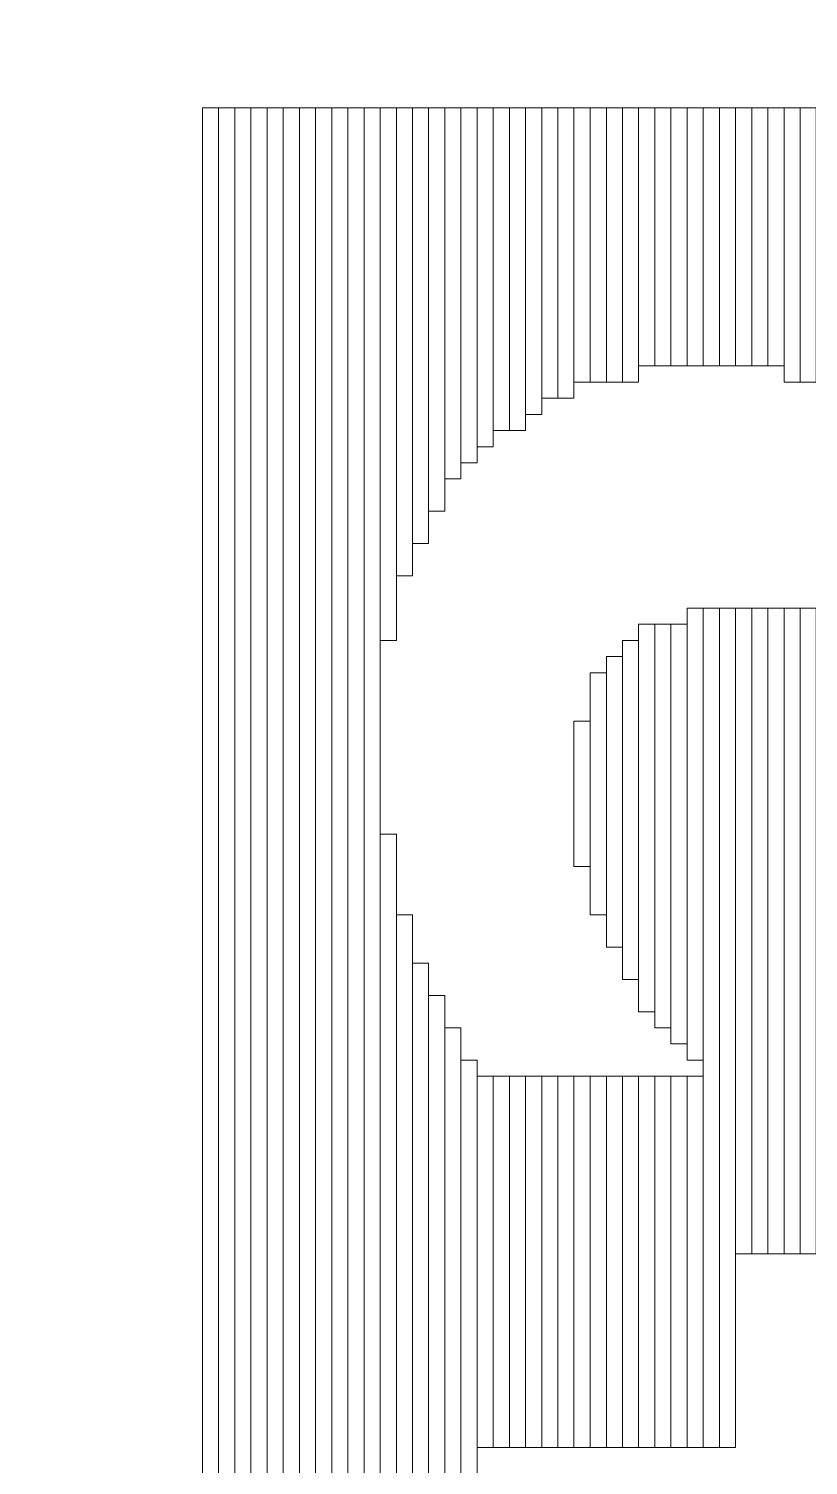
# Model space of a CAD drawing. Header units: millimetres. Extents: x -90 to 99, y -65 to 67.
# Drawn here: x -51.04 to -49.814, y -17.602 to -15.342 of the extents above; entities that cross this region are included whole.
import ezdxf

# ---------------------------------------------------------------- set-up
doc = ezdxf.new("R2010")
doc.units = ezdxf.units.MM
doc.header["$MEASUREMENT"] = 0
doc.layers.add('BG_OUTLINE', color=7, linetype='Continuous')
doc.layers.add('MA_PEN3', color=7, linetype='Continuous')

msp = doc.modelspace()

# ---------------------------------------------------------------- linework, layer by layer
at = {"layer": 'BG_OUTLINE', "color": 3, "lineweight": 9}
msp.add_open_spline([(-71.7269, -61.8795), (-71.7269, -61.8795), (-71.7343, 42.2681), (-71.7343, 42.2681), (-71.7343, 42.2681), (-71.7348, 43.0066), (-71.4419, 43.715), (-70.92, 44.2375), (-70.92, 44.2375), (-70.3982, 44.76), (-69.6866, 45.0538), (-68.9482, 45.0543), (-68.9482, 45.0543), (-68.9482, 45.0543), (75.2046, 45.0543), (75.2046, 45.0543), (75.2046, 45.0543), (76.8319, 45.0552), (78.1763, 43.7805), (78.2661, 42.1556), (78.2661, 42.1556), (78.2661, 42.1556), (78.2661, 31.2814), (78.2661, 31.2814), (78.2661, 31.2814), (78.2661, 31.2814), (72.2646, 31.2814), (72.2646, 31.2814), (72.2646, 31.2814), (72.2646, 31.2814), (72.2646, 26.9814), (72.2646, 26.9814), (72.2646, 26.9814), (72.2646, 26.9814), (78.2661, 26.9814), (78.2661, 26.9814), (78.2661, 26.9814), (78.2661, 26.9814), (78.2661, 18.6553), (78.2661, 18.6553), (78.2661, 18.6553), (78.2661, 18.6553), (72.2496, 18.6553), (72.2496, 18.6553), (72.2496, 18.6553), (72.2496, 18.6553), (72.2496, 14.3553), (72.2496, 14.3553), (72.2496, 14.3553), (72.2496, 14.3553), (78.2661, 14.3553), (78.2661, 14.3553), (78.2661, 14.3553), (78.2661, 14.3553), (78.2661, 9.255), (78.2661, 9.255), (78.2661, 9.255), (78.2661, 9.255), (72.2648, 9.255), (72.2648, 9.255), (72.2648, 9.255), (72.2648, 9.255), (72.2648, 4.955), (72.2648, 4.955), (72.2648, 4.955), (72.2648, 4.955), (78.2661, 4.955), (78.2661, 4.955), (78.2661, 4.955), (78.2661, 4.955), (78.2661, -3.3762), (78.2661, -3.3762), (78.2661, -3.3762), (78.2661, -3.3762), (72.2445, -3.3762), (72.2445, -3.3762), (72.2445, -3.3762), (72.2445, -3.3762), (72.2445, -7.6762), (72.2445, -7.6762), (72.2445, -7.6762), (72.2445, -7.6762), (78.2661, -7.6762), (78.2661, -7.6762), (78.2661, -7.6762), (78.2661, -7.6762), (78.2661, -12.7615), (78.2661, -12.7615), (78.2661, -12.7615), (78.2661, -12.7615), (72.2651, -12.7615), (72.2651, -12.7615), (72.2651, -12.7615), (72.2651, -12.7615), (72.2651, -17.0615), (72.2651, -17.0615), (72.2651, -17.0615), (72.2651, -17.0615), (78.2661, -17.0615), (78.2661, -17.0615), (78.2661, -17.0615), (78.2661, -17.0615), (78.2661, -25.4097), (78.2661, -25.4097), (78.2661, -25.4097), (78.2661, -25.4097), (72.2656, -25.4097), (72.2656, -25.4097), (72.2656, -25.4097), (72.2656, -25.4097), (72.2656, -29.7097), (72.2656, -29.7097), (72.2656, -29.7097), (72.2656, -29.7097), (78.2661, -29.7097), (78.2661, -29.7097), (78.2661, -29.7097), (78.2661, -29.7097), (78.2661, -34.793), (78.2661, -34.793), (78.2661, -34.793), (78.2661, -34.793), (72.2679, -34.793), (72.2679, -34.793), (72.2679, -34.793), (72.2679, -34.793), (72.2679, -39.0929), (72.2679, -39.0929), (72.2679, -39.0929), (72.2679, -39.0929), (78.2661, -39.0929), (78.2661, -39.0929), (78.2661, -39.0929), (78.2661, -39.0929), (78.2661, -47.4269), (78.2661, -47.4269), (78.2661, -47.4269), (78.2661, -47.4269), (72.2679, -47.4269), (72.2679, -47.4269), (72.2679, -47.4269), (72.2679, -47.4269), (72.2679, -51.7269), (72.2679, -51.7269), (72.2679, -51.7269), (72.2679, -51.7269), (78.2661, -51.7269), (78.2661, -51.7269), (78.2661, -51.7269), (78.2661, -51.7269), (78.2661, -51.8138), (78.2661, -51.8138), (78.2661, -51.8138), (78.2661, -51.8138), (78.2656, -61.8468), (78.2656, -61.8468), (78.2656, -61.8468), (78.2661, -62.6669), (77.9407, -63.4536), (77.3612, -64.0339), (77.3612, -64.0339), (76.7817, -64.6142), (75.9915, -64.9405), (75.1713, -64.941), (75.1713, -64.941), (75.1713, -64.941), (-68.6609, -64.9456), (-68.6609, -64.9456), (-68.6609, -64.9456), (-69.4735, -64.9461), (-70.2531, -64.6237), (-70.8281, -64.0495), (-70.8281, -64.0495), (-71.4031, -63.4752), (-71.7264, -62.6922), (-71.7269, -61.8795)], degree=3, knots=[0, 0, 0, 0, 0.022727, 0.022727, 0.022727, 0.022727, 0.045455, 0.045455, 0.045455, 0.045455, 0.068182, 0.068182, 0.068182, 0.068182, 0.090909, 0.090909, 0.090909, 0.090909, 0.113636, 0.113636, 0.113636, 0.113636, 0.136364, 0.136364, 0.136364, 0.136364, 0.159091, 0.159091, 0.159091, 0.159091, 0.181818, 0.181818, 0.181818, 0.181818, 0.204545, 0.204545, 0.204545, 0.204545, 0.227273, 0.227273, 0.227273, 0.227273, 0.25, 0.25, 0.25, 0.25, 0.272727, 0.272727, 0.272727, 0.272727, 0.295455, 0.295455, 0.295455, 0.295455, 0.318182, 0.318182, 0.318182, 0.318182, 0.340909, 0.340909, 0.340909, 0.340909, 0.363636, 0.363636, 0.363636, 0.363636, 0.386364, 0.386364, 0.386364, 0.386364, 0.409091, 0.409091, 0.409091, 0.409091, 0.431818, 0.431818, 0.431818, 0.431818, 0.454545, 0.454545, 0.454545, 0.454545, 0.477273, 0.477273, 0.477273, 0.477273, 0.5, 0.5, 0.5, 0.5, 0.522727, 0.522727, 0.522727, 0.522727, 0.545455, 0.545455, 0.545455, 0.545455, 0.568182, 0.568182, 0.568182, 0.568182, 0.590909, 0.590909, 0.590909, 0.590909, 0.613636, 0.613636, 0.613636, 0.613636, 0.636364, 0.636364, 0.636364, 0.636364, 0.659091, 0.659091, 0.659091, 0.659091, 0.681818, 0.681818, 0.681818, 0.681818, 0.704545, 0.704545, 0.704545, 0.704545, 0.727273, 0.727273, 0.727273, 0.727273, 0.75, 0.75, 0.75, 0.75, 0.772727, 0.772727, 0.772727, 0.772727, 0.795455, 0.795455, 0.795455, 0.795455, 0.818182, 0.818182, 0.818182, 0.818182, 0.840909, 0.840909, 0.840909, 0.840909, 0.863636, 0.863636, 0.863636, 0.863636, 0.886364, 0.886364, 0.886364, 0.886364, 0.909091, 0.909091, 0.909091, 0.909091, 0.931818, 0.931818, 0.931818, 0.931818, 0.954545, 0.954545, 0.954545, 0.954545, 0.977273, 0.977273, 0.977273, 0.977273, 1, 1, 1, 1], dxfattribs=at)
at = {"layer": 'MA_PEN3', "color": 5, "lineweight": 9}
for points in [[(-50.7411, -27.7854), (-50.7411, -27.7854), (-50.7665, -27.7854), (-50.7665, -27.7854), (-50.7665, -27.7854), (-50.7665, -27.7854), (-50.7665, -15.4664), (-50.7665, -15.4664), (-50.7665, -15.4664), (-50.7665, -15.4664), (-50.7411, -15.4664), (-50.7411, -15.4664), (-50.7411, -15.4664), (-50.7411, -15.4664), (-50.7411, -27.7854), (-50.7411, -27.7854)], [(-50.7157, -27.7854), (-50.7157, -27.7854), (-50.7411, -27.7854), (-50.7411, -27.7854), (-50.7411, -27.7854), (-50.7411, -27.7854), (-50.7411, -15.4664), (-50.7411, -15.4664), (-50.7411, -15.4664), (-50.7411, -15.4664), (-50.7157, -15.4664), (-50.7157, -15.4664), (-50.7157, -15.4664), (-50.7157, -15.4664), (-50.7157, -27.7854), (-50.7157, -27.7854)], [(-50.6903, -27.7854), (-50.6903, -27.7854), (-50.7157, -27.7854), (-50.7157, -27.7854), (-50.7157, -27.7854), (-50.7157, -27.7854), (-50.7157, -15.4664), (-50.7157, -15.4664), (-50.7157, -15.4664), (-50.7157, -15.4664), (-50.6903, -15.4664), (-50.6903, -15.4664), (-50.6903, -15.4664), (-50.6903, -15.4664), (-50.6903, -27.7854), (-50.6903, -27.7854)], [(-50.6649, -27.7854), (-50.6649, -27.7854), (-50.6903, -27.7854), (-50.6903, -27.7854), (-50.6903, -27.7854), (-50.6903, -27.7854), (-50.6903, -15.4664), (-50.6903, -15.4664), (-50.6903, -15.4664), (-50.6903, -15.4664), (-50.6649, -15.4664), (-50.6649, -15.4664), (-50.6649, -15.4664), (-50.6649, -15.4664), (-50.6649, -27.7854), (-50.6649, -27.7854)], [(-50.6395, -27.7854), (-50.6395, -27.7854), (-50.6649, -27.7854), (-50.6649, -27.7854), (-50.6649, -27.7854), (-50.6649, -27.7854), (-50.6649, -15.4664), (-50.6649, -15.4664), (-50.6649, -15.4664), (-50.6649, -15.4664), (-50.6395, -15.4664), (-50.6395, -15.4664), (-50.6395, -15.4664), (-50.6395, -15.4664), (-50.6395, -27.7854), (-50.6395, -27.7854)], [(-50.6141, -27.7854), (-50.6141, -27.7854), (-50.6395, -27.7854), (-50.6395, -27.7854), (-50.6395, -27.7854), (-50.6395, -27.7854), (-50.6395, -15.4664), (-50.6395, -15.4664), (-50.6395, -15.4664), (-50.6395, -15.4664), (-50.6141, -15.4664), (-50.6141, -15.4664), (-50.6141, -15.4664), (-50.6141, -15.4664), (-50.6141, -27.7854), (-50.6141, -27.7854)], [(-50.5887, -27.7854), (-50.5887, -27.7854), (-50.6141, -27.7854), (-50.6141, -27.7854), (-50.6141, -27.7854), (-50.6141, -27.7854), (-50.6141, -15.4664), (-50.6141, -15.4664), (-50.6141, -15.4664), (-50.6141, -15.4664), (-50.5887, -15.4664), (-50.5887, -15.4664), (-50.5887, -15.4664), (-50.5887, -15.4664), (-50.5887, -27.7854), (-50.5887, -27.7854)], [(-50.5633, -27.7854), (-50.5633, -27.7854), (-50.5887, -27.7854), (-50.5887, -27.7854), (-50.5887, -27.7854), (-50.5887, -27.7854), (-50.5887, -15.4664), (-50.5887, -15.4664), (-50.5887, -15.4664), (-50.5887, -15.4664), (-50.5633, -15.4664), (-50.5633, -15.4664), (-50.5633, -15.4664), (-50.5633, -15.4664), (-50.5633, -27.7854), (-50.5633, -27.7854)], [(-50.5379, -24.712), (-50.5379, -24.712), (-50.5633, -24.712), (-50.5633, -24.712), (-50.5633, -24.712), (-50.5633, -24.712), (-50.5633, -15.4664), (-50.5633, -15.4664), (-50.5633, -15.4664), (-50.5633, -15.4664), (-50.5379, -15.4664), (-50.5379, -15.4664), (-50.5379, -15.4664), (-50.5379, -15.4664), (-50.5379, -24.712), (-50.5379, -24.712)], [(-50.5125, -24.712), (-50.5125, -24.712), (-50.5379, -24.712), (-50.5379, -24.712), (-50.5379, -24.712), (-50.5379, -24.712), (-50.5379, -15.4664), (-50.5379, -15.4664), (-50.5379, -15.4664), (-50.5379, -15.4664), (-50.5125, -15.4664), (-50.5125, -15.4664), (-50.5125, -15.4664), (-50.5125, -15.4664), (-50.5125, -24.712), (-50.5125, -24.712)], [(-50.4871, -24.712), (-50.4871, -24.712), (-50.5125, -24.712), (-50.5125, -24.712), (-50.5125, -24.712), (-50.5125, -24.712), (-50.5125, -15.4664), (-50.5125, -15.4664), (-50.5125, -15.4664), (-50.5125, -15.4664), (-50.4871, -15.4664), (-50.4871, -15.4664), (-50.4871, -15.4664), (-50.4871, -15.4664), (-50.4871, -24.712), (-50.4871, -24.712)], [(-50.4617, -16.3046), (-50.4617, -16.3046), (-50.4871, -16.3046), (-50.4871, -16.3046), (-50.4871, -16.3046), (-50.4871, -16.3046), (-50.4871, -15.4664), (-50.4871, -15.4664), (-50.4871, -15.4664), (-50.4871, -15.4664), (-50.4617, -15.4664), (-50.4617, -15.4664), (-50.4617, -15.4664), (-50.4617, -15.4664), (-50.4617, -16.3046), (-50.4617, -16.3046)], [(-50.4363, -16.203), (-50.4363, -16.203), (-50.4617, -16.203), (-50.4617, -16.203), (-50.4617, -16.203), (-50.4617, -16.203), (-50.4617, -15.4664), (-50.4617, -15.4664), (-50.4617, -15.4664), (-50.4617, -15.4664), (-50.4363, -15.4664), (-50.4363, -15.4664), (-50.4363, -15.4664), (-50.4363, -15.4664), (-50.4363, -16.203), (-50.4363, -16.203)], [(-50.4109, -16.1522), (-50.4109, -16.1522), (-50.4363, -16.1522), (-50.4363, -16.1522), (-50.4363, -16.1522), (-50.4363, -16.1522), (-50.4363, -15.4664), (-50.4363, -15.4664), (-50.4363, -15.4664), (-50.4363, -15.4664), (-50.4109, -15.4664), (-50.4109, -15.4664), (-50.4109, -15.4664), (-50.4109, -15.4664), (-50.4109, -16.1522), (-50.4109, -16.1522)], [(-50.3855, -16.1014), (-50.3855, -16.1014), (-50.4109, -16.1014), (-50.4109, -16.1014), (-50.4109, -16.1014), (-50.4109, -16.1014), (-50.4109, -15.4664), (-50.4109, -15.4664), (-50.4109, -15.4664), (-50.4109, -15.4664), (-50.3855, -15.4664), (-50.3855, -15.4664), (-50.3855, -15.4664), (-50.3855, -15.4664), (-50.3855, -16.1014), (-50.3855, -16.1014)], [(-50.3601, -16.0506), (-50.3601, -16.0506), (-50.3855, -16.0506), (-50.3855, -16.0506), (-50.3855, -16.0506), (-50.3855, -16.0506), (-50.3855, -15.4664), (-50.3855, -15.4664), (-50.3855, -15.4664), (-50.3855, -15.4664), (-50.3601, -15.4664), (-50.3601, -15.4664), (-50.3601, -15.4664), (-50.3601, -15.4664), (-50.3601, -16.0506), (-50.3601, -16.0506)], [(-50.3347, -16.0252), (-50.3347, -16.0252), (-50.3601, -16.0252), (-50.3601, -16.0252), (-50.3601, -16.0252), (-50.3601, -16.0252), (-50.3601, -15.4664), (-50.3601, -15.4664), (-50.3601, -15.4664), (-50.3601, -15.4664), (-50.3347, -15.4664), (-50.3347, -15.4664), (-50.3347, -15.4664), (-50.3347, -15.4664), (-50.3347, -16.0252), (-50.3347, -16.0252)], [(-50.3093, -15.9998), (-50.3093, -15.9998), (-50.3347, -15.9998), (-50.3347, -15.9998), (-50.3347, -15.9998), (-50.3347, -15.9998), (-50.3347, -15.4664), (-50.3347, -15.4664), (-50.3347, -15.4664), (-50.3347, -15.4664), (-50.3093, -15.4664), (-50.3093, -15.4664), (-50.3093, -15.4664), (-50.3093, -15.4664), (-50.3093, -15.9998), (-50.3093, -15.9998)], [(-50.2839, -15.9744), (-50.2839, -15.9744), (-50.3093, -15.9744), (-50.3093, -15.9744), (-50.3093, -15.9744), (-50.3093, -15.9744), (-50.3093, -15.4664), (-50.3093, -15.4664), (-50.3093, -15.4664), (-50.3093, -15.4664), (-50.2839, -15.4664), (-50.2839, -15.4664), (-50.2839, -15.4664), (-50.2839, -15.4664), (-50.2839, -15.9744), (-50.2839, -15.9744)], [(-50.2586, -15.9744), (-50.2586, -15.9744), (-50.2839, -15.9744), (-50.2839, -15.9744), (-50.2839, -15.9744), (-50.2839, -15.9744), (-50.2839, -15.4664), (-50.2839, -15.4664), (-50.2839, -15.4664), (-50.2839, -15.4664), (-50.2586, -15.4664), (-50.2586, -15.4664), (-50.2586, -15.4664), (-50.2586, -15.4664), (-50.2586, -15.9744), (-50.2586, -15.9744)], [(-50.2331, -15.949), (-50.2331, -15.949), (-50.2586, -15.949), (-50.2586, -15.949), (-50.2586, -15.949), (-50.2586, -15.949), (-50.2586, -15.4664), (-50.2586, -15.4664), (-50.2586, -15.4664), (-50.2586, -15.4664), (-50.2331, -15.4664), (-50.2331, -15.4664), (-50.2331, -15.4664), (-50.2331, -15.4664), (-50.2331, -15.949), (-50.2331, -15.949)], [(-50.2077, -15.9236), (-50.2077, -15.9236), (-50.2331, -15.9236), (-50.2331, -15.9236), (-50.2331, -15.9236), (-50.2331, -15.9236), (-50.2331, -15.4664), (-50.2331, -15.4664), (-50.2331, -15.4664), (-50.2331, -15.4664), (-50.2077, -15.4664), (-50.2077, -15.4664), (-50.2077, -15.4664), (-50.2077, -15.4664), (-50.2077, -15.9236), (-50.2077, -15.9236)], [(-50.1824, -15.9236), (-50.1824, -15.9236), (-50.2077, -15.9236), (-50.2077, -15.9236), (-50.2077, -15.9236), (-50.2077, -15.9236), (-50.2077, -15.4664), (-50.2077, -15.4664), (-50.2077, -15.4664), (-50.2077, -15.4664), (-50.1824, -15.4664), (-50.1824, -15.4664), (-50.1824, -15.4664), (-50.1824, -15.4664), (-50.1824, -15.9236), (-50.1824, -15.9236)], [(-50.1569, -15.8982), (-50.1569, -15.8982), (-50.1824, -15.8982), (-50.1824, -15.8982), (-50.1824, -15.8982), (-50.1824, -15.8982), (-50.1824, -15.4664), (-50.1824, -15.4664), (-50.1824, -15.4664), (-50.1824, -15.4664), (-50.1569, -15.4664), (-50.1569, -15.4664), (-50.1569, -15.4664), (-50.1569, -15.4664), (-50.1569, -15.8982), (-50.1569, -15.8982)], [(-50.1315, -15.8982), (-50.1315, -15.8982), (-50.1569, -15.8982), (-50.1569, -15.8982), (-50.1569, -15.8982), (-50.1569, -15.8982), (-50.1569, -15.4664), (-50.1569, -15.4664), (-50.1569, -15.4664), (-50.1569, -15.4664), (-50.1315, -15.4664), (-50.1315, -15.4664), (-50.1315, -15.4664), (-50.1315, -15.4664), (-50.1315, -15.8982), (-50.1315, -15.8982)], [(-50.1062, -15.8982), (-50.1062, -15.8982), (-50.1315, -15.8982), (-50.1315, -15.8982), (-50.1315, -15.8982), (-50.1315, -15.8982), (-50.1315, -15.4664), (-50.1315, -15.4664), (-50.1315, -15.4664), (-50.1315, -15.4664), (-50.1062, -15.4664), (-50.1062, -15.4664), (-50.1062, -15.4664), (-50.1062, -15.4664), (-50.1062, -15.8982), (-50.1062, -15.8982)], [(-50.0807, -15.8982), (-50.0807, -15.8982), (-50.1062, -15.8982), (-50.1062, -15.8982), (-50.1062, -15.8982), (-50.1062, -15.8982), (-50.1062, -15.4664), (-50.1062, -15.4664), (-50.1062, -15.4664), (-50.1062, -15.4664), (-50.0807, -15.4664), (-50.0807, -15.4664), (-50.0807, -15.4664), (-50.0807, -15.4664), (-50.0807, -15.8982), (-50.0807, -15.8982)], [(-50.0553, -15.8728), (-50.0553, -15.8728), (-50.0807, -15.8728), (-50.0807, -15.8728), (-50.0807, -15.8728), (-50.0807, -15.8728), (-50.0807, -15.4664), (-50.0807, -15.4664), (-50.0807, -15.4664), (-50.0807, -15.4664), (-50.0553, -15.4664), (-50.0553, -15.4664), (-50.0553, -15.4664), (-50.0553, -15.4664), (-50.0553, -15.8728), (-50.0553, -15.8728)], [(-50.03, -15.8728), (-50.03, -15.8728), (-50.0553, -15.8728), (-50.0553, -15.8728), (-50.0553, -15.8728), (-50.0553, -15.8728), (-50.0553, -15.4664), (-50.0553, -15.4664), (-50.0553, -15.4664), (-50.0553, -15.4664), (-50.03, -15.4664), (-50.03, -15.4664), (-50.03, -15.4664), (-50.03, -15.4664), (-50.03, -15.8728), (-50.03, -15.8728)], [(-50.0045, -15.8728), (-50.0045, -15.8728), (-50.03, -15.8728), (-50.03, -15.8728), (-50.03, -15.8728), (-50.03, -15.8728), (-50.03, -15.4664), (-50.03, -15.4664), (-50.03, -15.4664), (-50.03, -15.4664), (-50.0045, -15.4664), (-50.0045, -15.4664), (-50.0045, -15.4664), (-50.0045, -15.4664), (-50.0045, -15.8728), (-50.0045, -15.8728)], [(-49.9791, -15.8728), (-49.9791, -15.8728), (-50.0045, -15.8728), (-50.0045, -15.8728), (-50.0045, -15.8728), (-50.0045, -15.8728), (-50.0045, -15.4664), (-50.0045, -15.4664), (-50.0045, -15.4664), (-50.0045, -15.4664), (-49.9791, -15.4664), (-49.9791, -15.4664), (-49.9791, -15.4664), (-49.9791, -15.4664), (-49.9791, -15.8728), (-49.9791, -15.8728)], [(-49.9538, -15.8728), (-49.9538, -15.8728), (-49.9791, -15.8728), (-49.9791, -15.8728), (-49.9791, -15.8728), (-49.9791, -15.8728), (-49.9791, -15.4664), (-49.9791, -15.4664), (-49.9791, -15.4664), (-49.9791, -15.4664), (-49.9538, -15.4664), (-49.9538, -15.4664), (-49.9538, -15.4664), (-49.9538, -15.4664), (-49.9538, -15.8728), (-49.9538, -15.8728)], [(-49.9283, -15.8728), (-49.9283, -15.8728), (-49.9538, -15.8728), (-49.9538, -15.8728), (-49.9538, -15.8728), (-49.9538, -15.8728), (-49.9538, -15.4664), (-49.9538, -15.4664), (-49.9538, -15.4664), (-49.9538, -15.4664), (-49.9283, -15.4664), (-49.9283, -15.4664), (-49.9283, -15.4664), (-49.9283, -15.4664), (-49.9283, -15.8728), (-49.9283, -15.8728)], [(-49.9029, -15.8728), (-49.9029, -15.8728), (-49.9283, -15.8728), (-49.9283, -15.8728), (-49.9283, -15.8728), (-49.9283, -15.8728), (-49.9283, -15.4664), (-49.9283, -15.4664), (-49.9283, -15.4664), (-49.9283, -15.4664), (-49.9029, -15.4664), (-49.9029, -15.4664), (-49.9029, -15.4664), (-49.9029, -15.4664), (-49.9029, -15.8728), (-49.9029, -15.8728)], [(-49.8776, -15.8728), (-49.8776, -15.8728), (-49.9029, -15.8728), (-49.9029, -15.8728), (-49.9029, -15.8728), (-49.9029, -15.8728), (-49.9029, -15.4664), (-49.9029, -15.4664), (-49.9029, -15.4664), (-49.9029, -15.4664), (-49.8776, -15.4664), (-49.8776, -15.4664), (-49.8776, -15.4664), (-49.8776, -15.4664), (-49.8776, -15.8728), (-49.8776, -15.8728)], [(-49.8521, -15.8728), (-49.8521, -15.8728), (-49.8776, -15.8728), (-49.8776, -15.8728), (-49.8776, -15.8728), (-49.8776, -15.8728), (-49.8776, -15.4664), (-49.8776, -15.4664), (-49.8776, -15.4664), (-49.8776, -15.4664), (-49.8521, -15.4664), (-49.8521, -15.4664), (-49.8521, -15.4664), (-49.8521, -15.4664), (-49.8521, -15.8728), (-49.8521, -15.8728)], [(-49.8267, -15.8982), (-49.8267, -15.8982), (-49.8521, -15.8982), (-49.8521, -15.8982), (-49.8521, -15.8982), (-49.8521, -15.8982), (-49.8521, -15.4664), (-49.8521, -15.4664), (-49.8521, -15.4664), (-49.8521, -15.4664), (-49.8267, -15.4664), (-49.8267, -15.4664), (-49.8267, -15.4664), (-49.8267, -15.4664), (-49.8267, -15.8982), (-49.8267, -15.8982)], [(-49.8014, -15.8982), (-49.8014, -15.8982), (-49.8267, -15.8982), (-49.8267, -15.8982), (-49.8267, -15.8982), (-49.8267, -15.8982), (-49.8267, -15.4664), (-49.8267, -15.4664), (-49.8267, -15.4664), (-49.8267, -15.4664), (-49.8014, -15.4664), (-49.8014, -15.4664), (-49.8014, -15.4664), (-49.8014, -15.4664), (-49.8014, -15.8982), (-49.8014, -15.8982)], [(-49.9791, -16.965), (-49.9791, -16.965), (-50.0045, -16.965), (-50.0045, -16.965), (-50.0045, -16.965), (-50.0045, -16.965), (-50.0045, -16.2538), (-50.0045, -16.2538), (-50.0045, -16.2538), (-50.0045, -16.2538), (-49.9791, -16.2538), (-49.9791, -16.2538), (-49.9791, -16.2538), (-49.9791, -16.2538), (-49.9791, -16.965), (-49.9791, -16.965)], [(-49.9538, -17.5746), (-49.9538, -17.5746), (-49.9791, -17.5746), (-49.9791, -17.5746), (-49.9791, -17.5746), (-49.9791, -17.5746), (-49.9791, -16.2538), (-49.9791, -16.2538), (-49.9791, -16.2538), (-49.9791, -16.2538), (-49.9538, -16.2538), (-49.9538, -16.2538), (-49.9538, -16.2538), (-49.9538, -16.2538), (-49.9538, -17.5746), (-49.9538, -17.5746)], [(-49.9283, -17.5746), (-49.9283, -17.5746), (-49.9538, -17.5746), (-49.9538, -17.5746), (-49.9538, -17.5746), (-49.9538, -17.5746), (-49.9538, -16.2538), (-49.9538, -16.2538), (-49.9538, -16.2538), (-49.9538, -16.2538), (-49.9283, -16.2538), (-49.9283, -16.2538), (-49.9283, -16.2538), (-49.9283, -16.2538), (-49.9283, -17.5746), (-49.9283, -17.5746)], [(-49.9029, -17.2698), (-49.9029, -17.2698), (-49.9283, -17.2698), (-49.9283, -17.2698), (-49.9283, -17.2698), (-49.9283, -17.2698), (-49.9283, -16.2538), (-49.9283, -16.2538), (-49.9283, -16.2538), (-49.9283, -16.2538), (-49.9029, -16.2538), (-49.9029, -16.2538), (-49.9029, -16.2538), (-49.9029, -16.2538), (-49.9029, -17.2698), (-49.9029, -17.2698)], [(-49.8776, -17.2698), (-49.8776, -17.2698), (-49.9029, -17.2698), (-49.9029, -17.2698), (-49.9029, -17.2698), (-49.9029, -17.2698), (-49.9029, -16.2538), (-49.9029, -16.2538), (-49.9029, -16.2538), (-49.9029, -16.2538), (-49.8776, -16.2538), (-49.8776, -16.2538), (-49.8776, -16.2538), (-49.8776, -16.2538), (-49.8776, -17.2698), (-49.8776, -17.2698)], [(-49.8521, -17.2698), (-49.8521, -17.2698), (-49.8776, -17.2698), (-49.8776, -17.2698), (-49.8776, -17.2698), (-49.8776, -17.2698), (-49.8776, -16.2538), (-49.8776, -16.2538), (-49.8776, -16.2538), (-49.8776, -16.2538), (-49.8521, -16.2538), (-49.8521, -16.2538), (-49.8521, -16.2538), (-49.8521, -16.2538), (-49.8521, -17.2698), (-49.8521, -17.2698)], [(-49.8267, -17.2698), (-49.8267, -17.2698), (-49.8521, -17.2698), (-49.8521, -17.2698), (-49.8521, -17.2698), (-49.8521, -17.2698), (-49.8521, -16.2538), (-49.8521, -16.2538), (-49.8521, -16.2538), (-49.8521, -16.2538), (-49.8267, -16.2538), (-49.8267, -16.2538), (-49.8267, -16.2538), (-49.8267, -16.2538), (-49.8267, -17.2698), (-49.8267, -17.2698)], [(-49.8014, -17.2698), (-49.8014, -17.2698), (-49.8267, -17.2698), (-49.8267, -17.2698), (-49.8267, -17.2698), (-49.8267, -17.2698), (-49.8267, -16.2538), (-49.8267, -16.2538), (-49.8267, -16.2538), (-49.8267, -16.2538), (-49.8014, -16.2538), (-49.8014, -16.2538), (-49.8014, -16.2538), (-49.8014, -16.2538), (-49.8014, -17.2698), (-49.8014, -17.2698)], [(-50.0553, -16.8888), (-50.0553, -16.8888), (-50.0807, -16.8888), (-50.0807, -16.8888), (-50.0807, -16.8888), (-50.0807, -16.8888), (-50.0807, -16.2792), (-50.0807, -16.2792), (-50.0807, -16.2792), (-50.0807, -16.2792), (-50.0553, -16.2792), (-50.0553, -16.2792), (-50.0553, -16.2792), (-50.0553, -16.2792), (-50.0553, -16.8888), (-50.0553, -16.8888)], [(-50.03, -16.9142), (-50.03, -16.9142), (-50.0553, -16.9142), (-50.0553, -16.9142), (-50.0553, -16.9142), (-50.0553, -16.9142), (-50.0553, -16.2792), (-50.0553, -16.2792), (-50.0553, -16.2792), (-50.0553, -16.2792), (-50.03, -16.2792), (-50.03, -16.2792), (-50.03, -16.2792), (-50.03, -16.2792), (-50.03, -16.9142), (-50.03, -16.9142)], [(-50.0045, -16.9396), (-50.0045, -16.9396), (-50.03, -16.9396), (-50.03, -16.9396), (-50.03, -16.9396), (-50.03, -16.9396), (-50.03, -16.2792), (-50.03, -16.2792), (-50.03, -16.2792), (-50.03, -16.2792), (-50.0045, -16.2792), (-50.0045, -16.2792), (-50.0045, -16.2792), (-50.0045, -16.2792), (-50.0045, -16.9396), (-50.0045, -16.9396)], [(-50.0807, -16.838), (-50.0807, -16.838), (-50.1062, -16.838), (-50.1062, -16.838), (-50.1062, -16.838), (-50.1062, -16.838), (-50.1062, -16.3046), (-50.1062, -16.3046), (-50.1062, -16.3046), (-50.1062, -16.3046), (-50.0807, -16.3046), (-50.0807, -16.3046), (-50.0807, -16.3046), (-50.0807, -16.3046), (-50.0807, -16.838), (-50.0807, -16.838)], [(-50.1062, -16.7872), (-50.1062, -16.7872), (-50.1315, -16.7872), (-50.1315, -16.7872), (-50.1315, -16.7872), (-50.1315, -16.7872), (-50.1315, -16.33), (-50.1315, -16.33), (-50.1315, -16.33), (-50.1315, -16.33), (-50.1062, -16.33), (-50.1062, -16.33), (-50.1062, -16.33), (-50.1062, -16.33), (-50.1062, -16.7872), (-50.1062, -16.7872)], [(-50.1315, -16.7364), (-50.1315, -16.7364), (-50.1569, -16.7364), (-50.1569, -16.7364), (-50.1569, -16.7364), (-50.1569, -16.7364), (-50.1569, -16.3554), (-50.1569, -16.3554), (-50.1569, -16.3554), (-50.1569, -16.3554), (-50.1315, -16.3554), (-50.1315, -16.3554), (-50.1315, -16.3554), (-50.1315, -16.3554), (-50.1315, -16.7364), (-50.1315, -16.7364)], [(-50.1569, -16.6602), (-50.1569, -16.6602), (-50.1824, -16.6602), (-50.1824, -16.6602), (-50.1824, -16.6602), (-50.1824, -16.6602), (-50.1824, -16.4316), (-50.1824, -16.4316), (-50.1824, -16.4316), (-50.1824, -16.4316), (-50.1569, -16.4316), (-50.1569, -16.4316), (-50.1569, -16.4316), (-50.1569, -16.4316), (-50.1569, -16.6602), (-50.1569, -16.6602)], [(-50.4617, -24.712), (-50.4617, -24.712), (-50.4871, -24.712), (-50.4871, -24.712), (-50.4871, -24.712), (-50.4871, -24.712), (-50.4871, -16.6094), (-50.4871, -16.6094), (-50.4871, -16.6094), (-50.4871, -16.6094), (-50.4617, -16.6094), (-50.4617, -16.6094), (-50.4617, -16.6094), (-50.4617, -16.6094), (-50.4617, -24.712), (-50.4617, -24.712)], [(-50.4363, -24.712), (-50.4363, -24.712), (-50.4617, -24.712), (-50.4617, -24.712), (-50.4617, -24.712), (-50.4617, -24.712), (-50.4617, -16.7364), (-50.4617, -16.7364), (-50.4617, -16.7364), (-50.4617, -16.7364), (-50.4363, -16.7364), (-50.4363, -16.7364), (-50.4363, -16.7364), (-50.4363, -16.7364), (-50.4363, -24.712), (-50.4363, -24.712)], [(-50.4109, -24.712), (-50.4109, -24.712), (-50.4363, -24.712), (-50.4363, -24.712), (-50.4363, -24.712), (-50.4363, -24.712), (-50.4363, -16.8126), (-50.4363, -16.8126), (-50.4363, -16.8126), (-50.4363, -16.8126), (-50.4109, -16.8126), (-50.4109, -16.8126), (-50.4109, -16.8126), (-50.4109, -16.8126), (-50.4109, -24.712), (-50.4109, -24.712)], [(-50.3855, -24.712), (-50.3855, -24.712), (-50.4109, -24.712), (-50.4109, -24.712), (-50.4109, -24.712), (-50.4109, -24.712), (-50.4109, -16.8634), (-50.4109, -16.8634), (-50.4109, -16.8634), (-50.4109, -16.8634), (-50.3855, -16.8634), (-50.3855, -16.8634), (-50.3855, -16.8634), (-50.3855, -16.8634), (-50.3855, -24.712), (-50.3855, -24.712)], [(-50.3601, -24.712), (-50.3601, -24.712), (-50.3855, -24.712), (-50.3855, -24.712), (-50.3855, -24.712), (-50.3855, -24.712), (-50.3855, -16.9142), (-50.3855, -16.9142), (-50.3855, -16.9142), (-50.3855, -16.9142), (-50.3601, -16.9142), (-50.3601, -16.9142), (-50.3601, -16.9142), (-50.3601, -16.9142), (-50.3601, -24.712), (-50.3601, -24.712)], [(-50.3347, -24.712), (-50.3347, -24.712), (-50.3601, -24.712), (-50.3601, -24.712), (-50.3601, -24.712), (-50.3601, -24.712), (-50.3601, -16.965), (-50.3601, -16.965), (-50.3601, -16.965), (-50.3601, -16.965), (-50.3347, -16.965), (-50.3347, -16.965), (-50.3347, -16.965), (-50.3347, -16.965), (-50.3347, -24.712), (-50.3347, -24.712)], [(-50.3093, -17.5746), (-50.3093, -17.5746), (-50.3347, -17.5746), (-50.3347, -17.5746), (-50.3347, -17.5746), (-50.3347, -17.5746), (-50.3347, -16.9904), (-50.3347, -16.9904), (-50.3347, -16.9904), (-50.3347, -16.9904), (-50.3093, -16.9904), (-50.3093, -16.9904), (-50.3093, -16.9904), (-50.3093, -16.9904), (-50.3093, -17.5746), (-50.3093, -17.5746)], [(-50.2839, -17.5746), (-50.2839, -17.5746), (-50.3093, -17.5746), (-50.3093, -17.5746), (-50.3093, -17.5746), (-50.3093, -17.5746), (-50.3093, -16.9904), (-50.3093, -16.9904), (-50.3093, -16.9904), (-50.3093, -16.9904), (-50.2839, -16.9904), (-50.2839, -16.9904), (-50.2839, -16.9904), (-50.2839, -16.9904), (-50.2839, -17.5746), (-50.2839, -17.5746)], [(-50.2586, -17.5746), (-50.2586, -17.5746), (-50.2839, -17.5746), (-50.2839, -17.5746), (-50.2839, -17.5746), (-50.2839, -17.5746), (-50.2839, -16.9904), (-50.2839, -16.9904), (-50.2839, -16.9904), (-50.2839, -16.9904), (-50.2586, -16.9904), (-50.2586, -16.9904), (-50.2586, -16.9904), (-50.2586, -16.9904), (-50.2586, -17.5746), (-50.2586, -17.5746)], [(-50.2331, -17.5746), (-50.2331, -17.5746), (-50.2586, -17.5746), (-50.2586, -17.5746), (-50.2586, -17.5746), (-50.2586, -17.5746), (-50.2586, -16.9904), (-50.2586, -16.9904), (-50.2586, -16.9904), (-50.2586, -16.9904), (-50.2331, -16.9904), (-50.2331, -16.9904), (-50.2331, -16.9904), (-50.2331, -16.9904), (-50.2331, -17.5746), (-50.2331, -17.5746)], [(-50.2077, -17.5746), (-50.2077, -17.5746), (-50.2331, -17.5746), (-50.2331, -17.5746), (-50.2331, -17.5746), (-50.2331, -17.5746), (-50.2331, -16.9904), (-50.2331, -16.9904), (-50.2331, -16.9904), (-50.2331, -16.9904), (-50.2077, -16.9904), (-50.2077, -16.9904), (-50.2077, -16.9904), (-50.2077, -16.9904), (-50.2077, -17.5746), (-50.2077, -17.5746)], [(-50.1824, -17.5746), (-50.1824, -17.5746), (-50.2077, -17.5746), (-50.2077, -17.5746), (-50.2077, -17.5746), (-50.2077, -17.5746), (-50.2077, -16.9904), (-50.2077, -16.9904), (-50.2077, -16.9904), (-50.2077, -16.9904), (-50.1824, -16.9904), (-50.1824, -16.9904), (-50.1824, -16.9904), (-50.1824, -16.9904), (-50.1824, -17.5746), (-50.1824, -17.5746)], [(-50.1569, -17.5746), (-50.1569, -17.5746), (-50.1824, -17.5746), (-50.1824, -17.5746), (-50.1824, -17.5746), (-50.1824, -17.5746), (-50.1824, -16.9904), (-50.1824, -16.9904), (-50.1824, -16.9904), (-50.1824, -16.9904), (-50.1569, -16.9904), (-50.1569, -16.9904), (-50.1569, -16.9904), (-50.1569, -16.9904), (-50.1569, -17.5746), (-50.1569, -17.5746)], [(-50.1315, -17.5746), (-50.1315, -17.5746), (-50.1569, -17.5746), (-50.1569, -17.5746), (-50.1569, -17.5746), (-50.1569, -17.5746), (-50.1569, -16.9904), (-50.1569, -16.9904), (-50.1569, -16.9904), (-50.1569, -16.9904), (-50.1315, -16.9904), (-50.1315, -16.9904), (-50.1315, -16.9904), (-50.1315, -16.9904), (-50.1315, -17.5746), (-50.1315, -17.5746)], [(-50.1062, -17.5746), (-50.1062, -17.5746), (-50.1315, -17.5746), (-50.1315, -17.5746), (-50.1315, -17.5746), (-50.1315, -17.5746), (-50.1315, -16.9904), (-50.1315, -16.9904), (-50.1315, -16.9904), (-50.1315, -16.9904), (-50.1062, -16.9904), (-50.1062, -16.9904), (-50.1062, -16.9904), (-50.1062, -16.9904), (-50.1062, -17.5746), (-50.1062, -17.5746)], [(-50.0807, -17.5746), (-50.0807, -17.5746), (-50.1062, -17.5746), (-50.1062, -17.5746), (-50.1062, -17.5746), (-50.1062, -17.5746), (-50.1062, -16.9904), (-50.1062, -16.9904), (-50.1062, -16.9904), (-50.1062, -16.9904), (-50.0807, -16.9904), (-50.0807, -16.9904), (-50.0807, -16.9904), (-50.0807, -16.9904), (-50.0807, -17.5746), (-50.0807, -17.5746)], [(-50.0553, -17.5746), (-50.0553, -17.5746), (-50.0807, -17.5746), (-50.0807, -17.5746), (-50.0807, -17.5746), (-50.0807, -17.5746), (-50.0807, -16.9904), (-50.0807, -16.9904), (-50.0807, -16.9904), (-50.0807, -16.9904), (-50.0553, -16.9904), (-50.0553, -16.9904), (-50.0553, -16.9904), (-50.0553, -16.9904), (-50.0553, -17.5746), (-50.0553, -17.5746)], [(-50.03, -17.5746), (-50.03, -17.5746), (-50.0553, -17.5746), (-50.0553, -17.5746), (-50.0553, -17.5746), (-50.0553, -17.5746), (-50.0553, -16.9904), (-50.0553, -16.9904), (-50.0553, -16.9904), (-50.0553, -16.9904), (-50.03, -16.9904), (-50.03, -16.9904), (-50.03, -16.9904), (-50.03, -16.9904), (-50.03, -17.5746), (-50.03, -17.5746)], [(-50.0045, -17.5746), (-50.0045, -17.5746), (-50.03, -17.5746), (-50.03, -17.5746), (-50.03, -17.5746), (-50.03, -17.5746), (-50.03, -16.9904), (-50.03, -16.9904), (-50.03, -16.9904), (-50.03, -16.9904), (-50.0045, -16.9904), (-50.0045, -16.9904), (-50.0045, -16.9904), (-50.0045, -16.9904), (-50.0045, -17.5746), (-50.0045, -17.5746)], [(-49.9791, -17.5746), (-49.9791, -17.5746), (-50.0045, -17.5746), (-50.0045, -17.5746), (-50.0045, -17.5746), (-50.0045, -17.5746), (-50.0045, -16.9904), (-50.0045, -16.9904), (-50.0045, -16.9904), (-50.0045, -16.9904), (-49.9791, -16.9904), (-49.9791, -16.9904), (-49.9791, -16.9904), (-49.9791, -16.9904), (-49.9791, -17.5746), (-49.9791, -17.5746)]]:
    msp.add_open_spline(points, degree=3, knots=[0, 0, 0, 0, 0.25, 0.25, 0.25, 0.25, 0.5, 0.5, 0.5, 0.5, 0.75, 0.75, 0.75, 0.75, 1, 1, 1, 1], dxfattribs=at)

doc.saveas('drawing.dxf')
